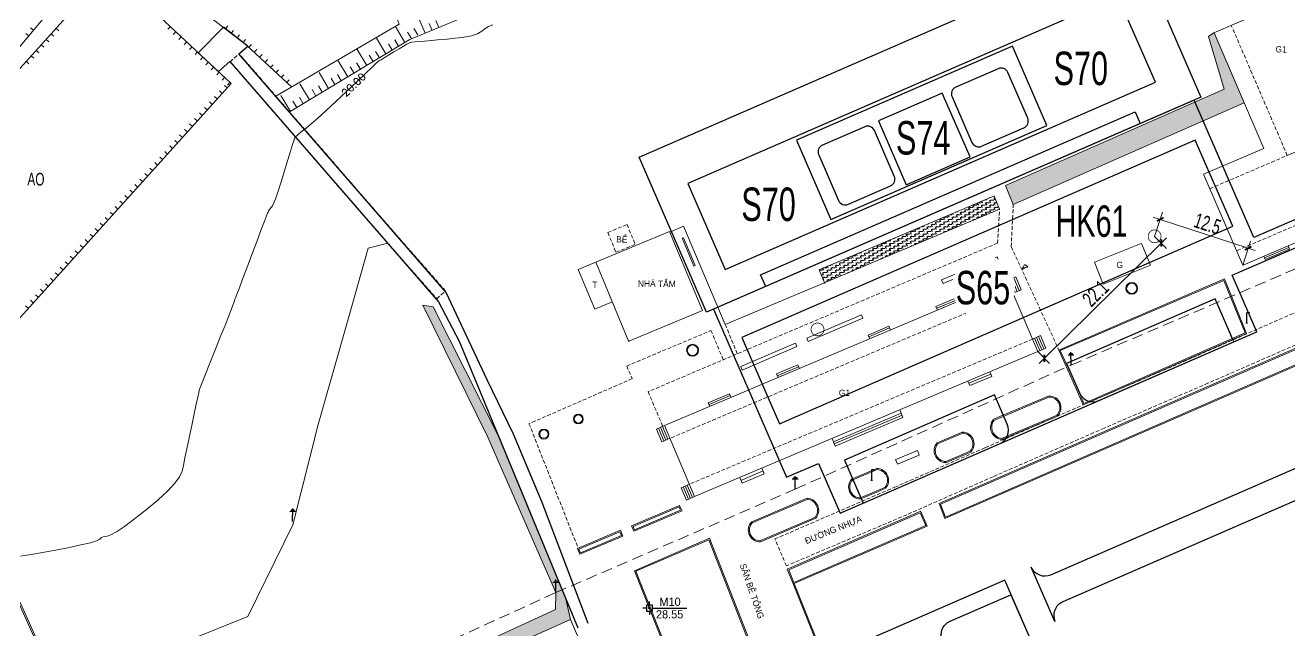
# Model space of a CAD drawing. Header units: inches. Extents: x 496359 to 501064, y 2374078 to 2377203.
# Drawn here: x 499679.6 to 499849.9, y 2376231.1 to 2376312.6 of the extents above; entities that cross this region are included whole.
import ezdxf
from ezdxf.enums import TextEntityAlignment as Align

# ---------------------------------------------------------------- set-up
doc = ezdxf.new("R2010")
doc.units = ezdxf.units.IN
doc.header["$MEASUREMENT"] = 0
doc.linetypes.add('DASHED', pattern=[0.75, 0.5, -0.25])
for name, color, linetype in [('cd', 7, 'Continuous'), ('chu', 6, 'Continuous'), ('MANH', 147, 'Continuous'), ('MOC - DC2', 1, 'Continuous'), ('NOI', 2, 'Continuous'), ('tl', 8, 'Continuous')]:
    doc.layers.add(name, color=color, linetype=linetype)
for name, color, linetype, lineweight in [('EG Text2', 7, 'Continuous', 18), ('ISO', 252, 'Continuous', 20), ('LC Dim', 8, 'Continuous', 18), ('LC Net dam 1', 30, 'Continuous', 30), ('LC Net manh', 239, 'Continuous', 5), ('manh1', 67, 'Continuous', 13)]:
    doc.layers.add(name, color=color, linetype=linetype, lineweight=lineweight)
doc.styles.add('dien giai', font='', dxfattribs={"width": 0.8})
doc.styles.add('EG Hai', font='')
doc.styles.get("Standard").update_dxf_attribs({"font": 'vnsimli.shx', "height": 2})
doc.styles.add('style1', font='')
doc.styles.get('dien giai').set_extended_font_data('.VnArial NarrowH')
doc.styles.get('EG Hai').set_extended_font_data('.VnArial NarrowH')
doc.styles.get('style1').set_extended_font_data('.VnAvantH')
doc.dimstyles.new('DIM300', dxfattribs={"dimscale": 0.5, "dimtxt": 2, "dimasz": 0.007, "dimexe": 1, "dimexo": 0, "dimgap": 0.4, "dimtad": 1, "dimtoh": 1, "dimdec": 1, "dimzin": 1, "dimdsep": 46, "dimtxsty": 'dien giai', "dimblk": 'rowdim', "dimcen": 2.5, "dimclrd": 256, "dimclre": 256, "dimclrt": 2, "dimazin": 0, "dimtfac": 1, "dimtdec": 1, "dimtix": 1, "dimtmove": 2, "dimatfit": 0, "dimldrblk": 'dot leader', "dimfxl": 2, "dimtolj": 1, "dimtzin": 0, "dimlwd": -1, "dimlwe": -1, "dimarcsym": 1})

# ---------------------------------------------------------------- blocks, each defined once
blk = doc.blocks.new('cdien')
at = {"layer": 'cd', "extrusion": (-0.000518657, 0.000768986, 1)}
for p, q in [((0, 0), (0, 3.5, 0)), ((-0.8, 2.78, 0), (0.76, 2.78, 0)), ((-0.46, 3.14, 0), (0.49, 3.14, 0))]:
    blk.add_line(p, q, dxfattribs=at)
blk = doc.blocks.new('1')
at = {"layer": 'tl', "color": 250, "lineweight": 0}
blk.add_line((0, -0.5), (0, 0), dxfattribs=at)
blk = doc.blocks.new('chieusang')
at = {"layer": 'cd', "extrusion": (-0.000518657, 0.000768986, 1)}
for p, q in [((-0.2, 0, 0), (0.2, 0, 0)), ((-0.03, 2.38, 0), (0.1, 2.57, 0)), ((-0.03, 2.38, 0), (-0.03, 0.03, 0)), ((0.1, 2.57, 0), (0.34, 2.61, 0)), ((0.34, 2.44, 0), (0.34, 2.61, 0)), ((0.34, 2.61, 0), (0.56, 2.54, 0)), ((0.54, 2.37, 0), (0.34, 2.44, 0)), ((0.58, 2.47, 0), (0.54, 2.37, 0)), ((0.56, 2.54, 0), (0.58, 2.47, 0))]:
    blk.add_line(p, q, dxfattribs=at)
blk = doc.blocks.new('t2')
at = {"layer": 'tl', "color": 250, "lineweight": 0}
for p, q in [((-2, 0), (-2, -1)), ((-1, 0), (-1, -1)), ((0, 0), (0, -2.5))]:
    blk.add_line(p, q, dxfattribs=at)
blk = doc.blocks.new('MOC')
at = {"layer": 'MOC - DC2'}
for points in [[(-0.4, 0), (-0.9, 0)], [(0, 0.4), (0, 0.9)], [(0.4, 0), (5.03, 0)], [(0, -0.4), (0, -0.9)]]:
    blk.add_lwpolyline(points, dxfattribs=at)
blk.add_lwpolyline([(-0.4, -0.4), (0.4, -0.4), (0.4, 0.4), (-0.4, 0.4)], close=True, dxfattribs=at)
blk.add_circle((0, 0), 0.0868, dxfattribs=at)
blk = doc.blocks.new('Nền HT mới')
at = {"layer": 'MANH', "lineweight": 0}
h = blk.add_hatch(dxfattribs=at)
h.set_pattern_fill('HONEY', color=8, scale=3, style=0)
h.set_pattern_definition([(0, (-66.5182, 7.7002), (0.5625, 0.3247595), [0.375, -0.75]), (120, (-66.5182, 7.7002), (-0.5625, 0.3247595), [0.375, -0.75]), (60, (-66.5182, 7.7002), (1e-09, 0.649519), [-0.75, 0.375])])
h.paths.add_polyline_path([(-35.42, 21.4), (-39.47, 30.83), (-39.48, 30.83), (-40.21, 30.31), (-38.12, 23.22), (-67.57, 10.25), (-66.52, 7.7)])
h = blk.add_hatch(dxfattribs=at)
h.set_pattern_fill('HONEY', color=8, scale=3, style=0)
h.set_pattern_definition([(0, (-91.9615, -2.8534), (0.5625, 0.3247595), [0.375, -0.75]), (120, (-91.9615, -2.8534), (-0.5625, 0.3247595), [0.375, -0.75]), (60, (-91.9615, -2.8534), (1e-09, 0.649519), [-0.75, 0.375])])
h.paths.add_polyline_path([(-68.36, 7.06), (-69.06, 8.86), (-92.68, -1.09), (-91.96, -2.85)])
h = blk.add_hatch(dxfattribs=at)
h.set_pattern_fill('HONEY', color=8, scale=3, style=0)
h.set_pattern_definition([(0, (-183.26888, -73.77103), (0.5625, 0.3247595), [0.375, -0.75]), (120, (-183.26888, -73.77103), (-0.5625, 0.3247595), [0.375, -0.75]), (60, (-183.26888, -73.77103), (1e-09, 0.649519), [-0.75, 0.375])])
h.paths.add_polyline_path([(-126.8, -45.42), (-135.98, -23.31), (-144.67, -6.08), (-146.06, -5.86), (-137.37, -23.55), (-128.17, -44.59), (-128.18, -46.84), (-183.83, -72.51), (-183.27, -73.77), (-126.16, -48.23)])
at = {"layer": 'MANH', "color": 1, "linetype": 'DASHED', "lineweight": 0, "ltscale": 3, "elevation": -28.38}
blk.add_lwpolyline([(-168.11, -62.56), (-148.04, -53.65), (-128.17, -44.59), (-95.89, -30.65), (-58.74, -13.93), (-28.82, -1.11), (3.67, 13.64), (31.2, 25.31), (62.44, 39.11), (92.05, 52.59), (119.84, 64.48)], dxfattribs=at)
at = {"layer": 'MANH', "color": 3, "linetype": 'DASHED', "lineweight": 0, "elevation": -28.38}
for points in [[(-98.64, -37.36), (-82.5, -30.38), (-70.29, -25.06), (-55.32, -18.52), (-42.35, -12.93), (-29.97, -7.48), (-13.22, -0.06), (0.5, 5.98), (14.76, 11.97), (28.36, 18.03), (42.62, 24.14), (54.68, 29.38), (67.83, 35.35), (80.85, 41.08), (92.26, 46.21), (103.91, 51.03), (116.69, 56.56), (131.71, 63.03)], [(76.66, 34.79), (69.1, 31.37), (55.58, 25.28), (44.12, 20.53), (29.36, 13.99), (16.7, 8.5), (1.53, 1.84), (-10.85, -3.49), (-28.49, -11.22), (-40.3, -16.38), (-54.27, -22.43), (-69.24, -28.97), (-80.86, -34.09), (-97.08, -40.97)], [(-172.05, 26.94), (-170.84, 28)], [(-149.58, 3.52), (-170.84, 28)], [(-172.05, 26.94), (-150.8, 2.47)], [(-143.02, -3.95), (-149.58, 3.52)], [(-150.8, 2.47), (-144.2, -4.99)], [(-144.2, -4.99), (-143.02, -3.95)], [(-97.08, -40.97), (-98.64, -37.36)]]:
    blk.add_lwpolyline(points, dxfattribs=at)
at = {"layer": 'MANH', "lineweight": 0, "elevation": -28.38}
for points in [[(-163.79, 23.54), (-169.77, 29.13), (-181.51, 38.21), (-182.51, 39.27), (-183.57, 40.37), (-184.19, 40.9), (-196.44, 54.18), (-196.91, 54.77), (-215.16, 78.83)], [(-238.07, 66.09), (-229.92, 74.66), (-222.93, 75.48), (-217.79, 76.04), (-214.56, 72.72), (-190.6, 40.71), (-202.41, 26.56), (-208, 32.4), (-235.63, 58.92), (-238.07, 66.09)], [(-207.98, 12.73), (-205.78, 20.1), (-188.32, 39.39), (-171.91, 24), (-207.74, -15.69), (-222.85, -17.45), (-230.1, -11.31), (-207.98, 12.73), (-207.98, 12.73)], [(-18.56, 39.82), (-39.48, 30.83)], [(-144.69, 38.33), (-150.49, 35.28), (-149.28, 32.01), (-165.9, 22.31)], [(-95.86, 38.08), (-105.43, 38.89), (-111.85, 38.55), (-129.94, 35.6), (-137.43, 34.26), (-147.93, 29.86), (-163.93, 20.24)], [(-39.48, 30.83), (-40.21, 30.31), (-38.12, 23.22)], [(-32.78, 15.26), (-39.47, 30.83)], [(-29.6, 14.3), (-21.5, 17.77)], [(-40.87, 11.79), (-32.78, 15.26)], [(-35.55, -0.48), (-1.88, 13.97)], [(-67.57, 10.25), (-66.52, 7.7)], [(-35.61, -0.48), (-40.87, 11.79)], [(-92.68, -1.09), (-69.06, 8.86)], [(-68.36, 7.06), (-69.11, 8.84)], [(-125.13, -1.07), (-112.83, 4.04)], [(-108.41, -6.6), (-112.83, 4.04)], [(-197.17, -52.96), (-177.7, -51.02), (-169.66, -47.79), (-163.6, -35.45), (-160.17, -21.96), (-156.12, -7.73), (-153.46, 1.8), (-150.8, 2.47)], [(-111.15, 3.15), (-110.96, 3.23)], [(-111.15, 3.15), (-109.57, -0.62)], [(-110.96, 3.23), (-109.38, -0.54)], [(-55.59, -0.07), (-49.27, 2.44)], [(-49.22, 2.46), (-48.05, -0.49)], [(-32.66, 0.5), (-29.37, 1.91)], [(-29.28, 1.69), (-29.47, 2.13)], [(-76.17, -2.47), (-68.7, 0.67)], [(-75.98, -2.93), (-68.5, 0.21)], [(-68.5, 0.21), (-68.7, 0.67)], [(-32.57, 0.28), (-32.76, 0.72)], [(-32.57, 0.28), (-29.28, 1.69)], [(-122.92, -6.39), (-125.13, -1.07)], [(-118.32, -10.78), (-122.77, -0.09)], [(-109.57, -0.62), (-109.38, -0.54)], [(-92.68, -1.09), (-91.92, -2.96)], [(-55.59, -0.07), (-54.42, -3.02)], [(-54.42, -3.02), (-48.1, -0.51)], [(-67.28, -2.53), (-113.5, -22.08)], [(-75.98, -2.93), (-76.17, -2.47)], [(-67.28, -2.53), (-66.17, -2.06)], [(-67.28, -2.53), (-63.22, -12.11)], [(-66.27, -4.14), (-67, -2.41)], [(-65.99, -4.02), (-66.72, -2.3)], [(-65.72, -3.9), (-66.45, -2.18)], [(-65.44, -3.79), (-66.17, -2.06)], [(-60.37, -11.91), (-38.07, -2.32), (-35.09, -9.67)], [(-60.18, -11.99), (-38.15, -2.52), (-35.28, -9.59)], [(-74.09, -4.83), (-76.94, -6.03)], [(-76.83, -6.28), (-73.99, -5.08)], [(-74.09, -4.83), (-73.89, -5.32)], [(-66.55, -4.25), (-65.44, -3.79)], [(-144.67, -6.08), (-135.98, -23.31), (-126.8, -45.42), (-126.16, -48.23), (-185.5, -74.77)], [(-183.83, -72.51), (-128.18, -46.84), (-128.17, -44.59), (-137.37, -23.55), (-146.06, -5.86)], [(-146.06, -5.86), (-144.67, -6.08)], [(-122.92, -6.39), (-120.56, -5.41)], [(-118.34, -10.73), (-108.41, -6.6)], [(-76.94, -6.03), (-76.73, -6.53)], [(-94.34, -10.29), (-86.96, -7.17)], [(-94.14, -10.75), (-86.77, -7.63)], [(-86.77, -7.63), (-86.96, -7.17)], [(-83.27, -8.71), (-86.06, -9.89)], [(-86.06, -9.89), (-85.86, -10.39)], [(-85.96, -10.14), (-83.18, -8.93)], [(-83.27, -8.71), (-83.06, -9.2)], [(-22.08, -8.88), (-76.52, -32.6), (-75.72, -34.6), (-21.21, -10.89), (-22.07, -8.89)], [(-63.94, -10.43), (-62.83, -9.96)], [(-62.67, -11.88), (-63.38, -10.2)], [(-62.4, -11.76), (-63.11, -10.08)], [(-62.12, -11.64), (-62.83, -9.96)], [(-60.38, -11.91), (-58.34, -16.4), (-57.08, -19.29), (-35.09, -9.67)], [(-60.18, -11.99), (-58.2, -16.34), (-57, -19.09), (-35.28, -9.59)], [(-95.88, -10.97), (-103.24, -14.14)], [(-95.68, -11.43), (-103.04, -14.6)], [(-95.68, -11.43), (-95.88, -10.97)], [(-94.14, -10.75), (-94.34, -10.29)], [(-62.95, -11.99), (-63.66, -10.31)], [(-63.22, -12.11), (-62.12, -11.64)], [(-63.22, -12.11), (-109.45, -31.66)], [(-103.04, -14.6), (-103.24, -14.14)], [(-95.55, -13.9), (-98.42, -15.12)], [(-98.42, -15.12), (-98.21, -15.61)], [(-98.31, -15.36), (-95.44, -14.15)], [(-95.55, -13.9), (-95.34, -14.4)], [(-72.49, -16.39), (-69.55, -15.15)], [(-69.42, -15.46), (-69.68, -14.84)], [(-72.36, -16.7), (-72.62, -16.09)], [(-69.42, -15.46), (-72.36, -16.7)], [(-104.75, -17.8), (-107.62, -19.01)], [(-107.51, -19.25), (-104.65, -18.04)], [(-104.75, -17.8), (-104.54, -18.29)], [(-61.7, -18.09), (-69.2, -21.24)], [(-61.64, -18.23), (-69.14, -21.38)], [(-107.62, -19.01), (-107.41, -19.5)], [(-81.63, -20.43), (-90.75, -24.28)], [(-81.39, -20.98), (-81.82, -19.97)], [(-113.5, -22.08), (-114.61, -22.55)], [(-109.45, -31.66), (-113.5, -22.08)], [(-81.51, -20.7), (-90.63, -24.56)], [(-81.39, -20.98), (-90.51, -24.84)], [(-60.62, -20.66), (-68.12, -23.81)], [(-60.56, -20.8), (-68.06, -23.95)], [(-113.88, -24.27), (-114.61, -22.55)], [(-113.6, -24.15), (-114.33, -22.43)], [(-113.33, -24.04), (-114.06, -22.31)], [(-112.77, -23.8), (-113.88, -24.27)], [(-113.05, -23.92), (-113.78, -22.2)], [(-90.51, -24.84), (-90.94, -23.83)], [(-76.78, -24.4), (-73.39, -22.96)], [(-76.72, -24.54), (-73.33, -23.1)], [(-82.35, -26.65), (-79.44, -25.44)], [(-79.19, -26.05), (-79.44, -25.44)], [(-75.7, -26.95), (-72.31, -25.51)], [(-82.1, -27.26), (-82.38, -26.66)], [(-82.1, -27.26), (-79.19, -26.05)], [(-75.64, -27.09), (-72.25, -25.65)], [(-103.21, -29.46), (-100.22, -28.2)], [(-100.07, -28.57), (-103.05, -29.84)], [(-100.07, -28.57), (-100.38, -27.83)], [(-88.3, -29.3), (-84.91, -27.86)], [(-88.24, -29.44), (-84.85, -28)], [(-110.16, -29.98), (-111.27, -30.45)], [(-110.56, -32.13), (-111.27, -30.45)], [(-110.28, -32.01), (-110.99, -30.33)], [(-110, -31.89), (-110.71, -30.21)], [(-109.73, -31.78), (-110.44, -30.1)], [(-103.05, -29.84), (-103.37, -29.09)], [(-87.22, -31.85), (-83.83, -30.41)], [(-87.16, -31.99), (-83.77, -30.55)], [(-109.45, -31.66), (-110.56, -32.13)], [(-101.76, -35.05), (-94.27, -31.85)], [(-101.7, -35.18), (-94.21, -31.99)], [(-111.47, -32.83), (-117.95, -35.58), (-117.63, -36.33), (-111.15, -33.58), (-111.47, -32.83)], [(-78.99, -33.62), (-96.97, -41.43), (-96.17, -43.42), (-78.12, -35.63), (-78.98, -33.64)], [(-100.66, -37.61), (-93.18, -34.42)], [(-100.6, -37.75), (-93.12, -34.56)], [(-124.92, -39.42), (-119.12, -36.97), (-119.46, -36.19), (-125.25, -38.65), (-124.92, -39.42)], [(-75.8, -94.37), (-96.17, -43.42)], [(-75.66, -94.32), (-96.03, -43.37)], [(-124.83, -51.36), (-126.16, -48.23)]]:
    blk.add_lwpolyline(points, dxfattribs=at)
at = {"layer": 'MANH', "linetype": 'DASHED', "lineweight": 0, "elevation": -28.38}
for points in [[(-29.6, 14.3), (-37.14, 31.83)], [(-36.37, 1.5), (-2.72, 15.93)], [(-40.03, 9.83), (-29.6, 14.3)], [(-68.64, 2.49), (-68.36, 7.06)], [(-66.8, 2.02), (-66.52, 7.7)], [(-121.15, 3.92), (-118.56, 5)], [(-121.15, 3.92), (-120.05, 1.26)], [(-118.56, 5), (-117.45, 2.34)], [(-120.05, 1.26), (-117.45, 2.34)], [(-68.64, 2.49), (-115.72, -17.52)], [(-66.8, 2.02), (-60.38, -11.91)], [(-66.55, -4.25), (-112.77, -23.8)], [(-105.32, -8.46), (-103.7, -12.41)], [(-118.61, -14.07), (-107.26, -9.28), (-105.59, -13.21)], [(-63.93, -10.43), (-110.16, -29.98)], [(-118.61, -14.07), (-117.85, -15.76), (-131.77, -21.83), (-125.15, -38.59)], [(-115.72, -17.52), (-113.75, -22.18)]]:
    blk.add_lwpolyline(points, dxfattribs=at)
at = {"layer": 'MANH', "linetype": 'ByBlock', "lineweight": 0, "elevation": -28.38}
for points in [[(-67.57, 10.25), (-38.12, 23.22)], [(-66.52, 7.7), (-35.42, 21.4)], [(-68.36, 7.06), (-105.32, -8.46), (-110.95, 4.76), (-112.81, 3.99)]]:
    blk.add_lwpolyline(points, dxfattribs=at)
at = {"layer": 'MANH', "lineweight": 0, "elevation": -28.38}
for points in [[(-22.15, -9.08), (-76.33, -32.68), (-75.64, -34.4), (-21.41, -10.81)], [(-111.55, -33.02), (-117.75, -35.66), (-117.55, -36.14), (-111.34, -33.5)], [(-79.06, -33.82), (-96.78, -41.51), (-96.09, -43.23), (-78.32, -35.56)], [(-124.84, -39.23), (-119.31, -36.89), (-119.53, -36.39), (-125.05, -38.72)], [(-109.03, -63.16), (-98.89, -59.15), (-107.46, -37.27), (-117.56, -41.63)], [(-108.95, -62.97), (-99.08, -59.07), (-107.54, -37.47), (-117.37, -41.71)]]:
    blk.add_lwpolyline(points, close=True, dxfattribs=at)
at = {"layer": 'MANH', "color": 4, "lineweight": 0, "elevation": -28.38}
for points in [[(-203.06, -40.49), (-201.15, -44.74), (-200.28, -46.5), (-187.28, -75.47)], [(-202.88, -40.41), (-200.97, -44.65), (-200.09, -46.42), (-187.11, -75.38)]]:
    blk.add_lwpolyline(points, dxfattribs=at)
at = {"layer": 'MANH', "lineweight": 0}
for centre, radius in [((-50.56, -3.6, -0.15), 0.79), ((-50.56, -3.6, -0.15), 0.69), ((-109.73, -11.94, -0.21), 0.812), ((-109.73, -11.94, -0.21), 0.712), ((-125.13, -21.2, -0.07), 0.654), ((-125.13, -21.2, -0.07), 0.554), ((-129.76, -23.23, -0.11), 0.671), ((-129.76, -23.23, -0.11), 0.571)]:
    blk.add_circle(centre, radius, dxfattribs=at)
for centre, radius, start, end in [((-61.68, -19.68, -0.09), 1.59, 315.0356, 90.5457), ((-61.68, -19.68, -0.09), 1.44, 315.0356, 90.5457), ((-67.92, -22.3, -0.09), 1.66, 140.4524, 265.129), ((-67.92, -22.3, -0.09), 1.51, 140.4524, 265.129), ((-73.41, -24.56, -0.19), 1.6, 318.0838, 89.4382), ((-73.41, -24.56, -0.19), 1.45, 318.0838, 89.4382), ((-75.56, -25.46, -0.04), 1.62, 139.0244, 267.7441), ((-75.56, -25.46, -0.04), 1.47, 139.0244, 267.7441), ((-84.92, -29.46, -0.11), 1.6, 318.0838, 89.4382), ((-84.92, -29.46, -0.11), 1.45, 318.0838, 89.4382), ((-87.08, -30.36, 0.04), 1.62, 139.0244, 267.7441), ((-87.08, -30.36, 0.04), 1.47, 139.0244, 267.7441), ((-94.4, -33.51, -0.09), 1.51, 320.7521, 85.4287), ((-94.4, -33.51, -0.09), 1.66, 320.7521, 85.4287), ((-100.63, -36.16, -0.09), 1.59, 135.3354, 270.8455), ((-100.63, -36.16, -0.09), 1.44, 135.3354, 270.8455)]:
    blk.add_arc(centre, radius, start, end, dxfattribs=at)
at = {"layer": 'manh1', "color": 1, "lineweight": 0, "elevation": -28.38}
blk.add_lwpolyline([(-200.29, -39.68), (-198.32, -39.35), (-196.07, -38.95), (-193.9, -38.54), (-192.15, -38.17), (-190.86, -37.86), (-190.04, -37.61), (-189.67, -37.42), (-189.51, -37.28), (-189.35, -37.17), (-189.15, -37.09), (-188.91, -37.04), (-188.59, -36.99), (-188.11, -36.82), (-187.34, -36.38), (-186.27, -35.66), (-184.92, -34.65), (-183.31, -33.39), (-181.73, -32.07), (-180.43, -30.88), (-179.47, -29.84), (-178.84, -28.97), (-178.52, -28.22), (-178.34, -27.44), (-178.13, -26.44), (-177.88, -25.21), (-177.57, -23.75), (-177.22, -22.09), (-176.88, -20.49), (-176.6, -19.19), (-176.4, -18.24), (-176.27, -17.63), (-176.19, -17.31), (-176.07, -16.95), (-175.8, -16.26), (-175.36, -15.16), (-174.76, -13.66), (-174.02, -11.81), (-173.27, -9.95), (-172.64, -8.38), (-172.17, -7.18), (-171.84, -6.34), (-171.66, -5.84), (-171.55, -5.54), (-171.47, -5.29), (-171.39, -5.07), (-171.31, -4.87), (-171.23, -4.66), (-171.07, -4.27), (-170.79, -3.52), (-170.36, -2.38), (-169.79, -0.87), (-169.1, 0.98), (-168.41, 2.82), (-167.84, 4.32), (-167.42, 5.44), (-167.14, 6.17), (-166.99, 6.53), (-166.92, 6.68), (-166.87, 6.78), (-166.83, 6.85), (-166.8, 6.91), (-166.78, 6.96), (-166.74, 7.01), (-166.68, 7.09), (-166.6, 7.2), (-166.48, 7.34), (-166.34, 7.54), (-166.15, 7.91), (-165.88, 8.56), (-165.55, 9.51), (-165.15, 10.75), (-164.7, 12.24), (-164.25, 13.71), (-163.89, 14.9), (-163.63, 15.76), (-163.47, 16.28), (-163.4, 16.5), (-163.38, 16.54), (-163.36, 16.57), (-163.34, 16.61), (-163.32, 16.66), (-163.29, 16.73), (-163.21, 16.83), (-163.02, 17.01), (-162.73, 17.26), (-162.32, 17.58), (-161.8, 17.99), (-161.12, 18.55), (-160.23, 19.32), (-159.13, 20.32), (-157.82, 21.54), (-156.34, 22.94), (-154.91, 24.29), (-153.76, 25.39), (-152.92, 26.19), (-152.4, 26.69), (-152.15, 26.92), (-151.99, 27.04), (-151.71, 27.21), (-151.28, 27.48), (-150.69, 27.83), (-149.98, 28.26), (-149.26, 28.69), (-148.67, 29.04), (-148.24, 29.29), (-147.95, 29.45), (-147.79, 29.52), (-147.56, 29.56), (-147.09, 29.6), (-146.35, 29.67), (-145.34, 29.76), (-144.09, 29.87), (-142.8, 29.99), (-141.68, 30.1), (-140.76, 30.21), (-140.04, 30.32), (-139.52, 30.43), (-139.1, 30.55), (-138.72, 30.7), (-138.36, 30.9), (-138.01, 31.13), (-137.66, 31.39), (-137.23, 31.66), (-136.66, 31.89)], dxfattribs=at)
at = {"layer": 'manh1', "lineweight": 0, "elevation": -28.38}
blk.add_lwpolyline([(-65.34, -0.97), (-65.36, -1.03), (-65.33, -1.04), (-65.27, -1.01), (-65.16, -0.95), (-65.05, -0.87), (-64.93, -0.81), (-64.83, -0.77), (-64.73, -0.74), (-64.65, -0.73), (-64.59, -0.73), (-64.57, -0.7), (-64.59, -0.67), (-64.65, -0.62), (-64.74, -0.55), (-64.84, -0.49), (-64.93, -0.45), (-64.99, -0.44), (-65.03, -0.45), (-65.05, -0.48), (-65.07, -0.54), (-65.1, -0.61), (-65.15, -0.69), (-65.21, -0.78), (-65.28, -0.89)], close=True, dxfattribs=at)
at = {"layer": 'MOC - DC2', "lineweight": 0}
blk.add_point((-115.54, -46.67, 0.17), dxfattribs=at)
at = {"layer": 'cd', "lineweight": 0}
for name, p, xscale, yscale, zscale, rotation in [('chieusang', (-35.07, -8.26, 0.03), 0.5499999999883585, 0.5499999999883585, 0.5499999999883585, 359.8380142929382), ('cdien', (-58.74, -13.93, -0.1), 0.5, 0.5, 0.5, 0.152441407077486), ('cdien', (-95.89, -30.65, -0.04), 0.5, 0.5, 0.5, 0.152441407077486), ('chieusang', (-85.59, -29.43, 0.14), 0.5499999999883585, 0.5499999999883585, 0.5499999999883585, 359.8380142929382), ('cdien', (-163.62, -35.02, -2.94), 0.5, 0.5, 0.5, 359.2672157837458), ('cdien', (-128.17, -44.59, 0.69), 0.5, 0.5, 0.5, 359.2672157837458)]:
    blk.add_blockref(name, p, dxfattribs=dict(at, xscale=xscale, yscale=yscale, zscale=zscale, rotation=rotation))
at = {"layer": 'MOC - DC2', "lineweight": 0}
blk.add_blockref('MOC', (-115.54, -46.67, 0.17), dxfattribs=at)
at = {"layer": 'NOI', "lineweight": 0}
for name, p, rotation in [('t2', (-148.48, 29.53, -28.38), 211.0206006969573), ('t2', (-145.76, 30.77, -28.38), 202.7410908403033), ('1', (-199.18, 30.43, -28.38), 230.1542347546903), ('1', (-198.54, 31.2, -28.38), 230.1542347546903), ('1', (-196.18, 30.7, -28.38), 47.84156429042238), ('1', (-195.51, 31.45, -28.38), 47.84156429042238), ('1', (-180.08, 31.67, -28.38), 316.8556246199593), ('1', (-179.35, 30.98, -28.38), 316.8556246199593), ('1', (-172.67, 31.37, -28.38), 142.2624485061515), ('1', (-171.88, 30.76, -28.38), 142.2624485061515), ('t2', (-151.05, 27.98, -28.38), 211.0206006969573), ('1', (-197.52, 29.22, -28.38), 47.84156429042238), ('1', (-196.85, 29.96, -28.38), 47.84156429042238), ('1', (-178.62, 30.3, -28.38), 316.8556246199593), ('1', (-177.89, 29.61, -28.38), 316.8556246199593), ('1', (-171.08, 30.15, -28.38), 142.2624485061515), ('1', (-170.29, 29.53, -28.38), 142.2624485061515), ('1', (-169.52, 28.9, -28.38), 136.9645621541852), ('t2', (-153.63, 26.43, -28.38), 211.0206006969573), ('1', (-198.86, 27.74, -28.38), 47.84156429042238), ('1', (-198.19, 28.48, -28.38), 47.84156429042238), ('1', (-177.16, 28.93, -28.38), 316.8556246199593), ('1', (-176.43, 28.25, -28.38), 316.8556246199593), ('1', (-175.7, 27.56, -28.38), 316.8556246199593), ('1', (-168.79, 28.22, -28.38), 136.9645621541852), ('1', (-168.06, 27.53, -28.38), 136.9645621541852), ('t2', (-156.2, 24.89, -28.38), 211.0206006969573), ('1', (-199.53, 27, -28.38), 47.84156429042238), ('1', (-174.97, 26.88, -28.38), 316.8556246199593), ('1', (-174.24, 26.19, -28.38), 316.8556246199593), ('1', (-167.33, 26.85, -28.38), 136.9645621541852), ('1', (-166.6, 26.17, -28.38), 136.9645621541852), ('1', (-165.87, 25.49, -28.38), 136.9645621541852), ('t2', (-158.77, 23.34, -28.38), 211.0206006969573), ('1', (-173.51, 25.51, -28.38), 316.8556246199593), ('1', (-172.78, 24.83, -28.38), 316.8556246199593), ('1', (-172.06, 24.14, -28.38), 316.8556246199593), ('1', (-165.14, 24.8, -28.38), 136.9645621541852), ('1', (-164.41, 24.12, -28.38), 136.9645621541852), ('t2', (-161.34, 21.8, -28.38), 211.0206006969573), ('1', (-173.78, 21.93, -28.38), 227.9272534112485), ('1', (-173.11, 22.67, -28.38), 227.9272534112485), ('1', (-172.44, 23.41, -28.38), 227.9272534112485), ('t2', (-163.91, 20.25, -28.38), 211.0206006969573), ('1', (-175.12, 20.44, -28.38), 227.9272534112485), ('1', (-174.45, 21.19, -28.38), 227.9272534112485), ('1', (-176.46, 18.96, -28.38), 227.9272534112485), ('1', (-175.79, 19.7, -28.38), 227.9272534112485), ('1', (-178.47, 16.73, -28.38), 227.9272534112485), ('1', (-177.8, 17.47, -28.38), 227.9272534112485), ('1', (-177.13, 18.22, -28.38), 227.9272534112485), ('1', (-179.81, 15.25, -28.38), 227.9272534112485), ('1', (-179.14, 15.99, -28.38), 227.9272534112485), ('1', (-181.15, 13.76, -28.38), 227.9272534112485), ('1', (-180.48, 14.5, -28.38), 227.9272534112485), ('1', (-182.49, 12.28, -28.38), 227.9272534112485), ('1', (-181.82, 13.02, -28.38), 227.9272534112485), ('1', (-184.5, 10.05, -28.38), 227.9272534112485), ('1', (-183.83, 10.79, -28.38), 227.9272534112485), ('1', (-183.16, 11.54, -28.38), 227.9272534112485), ('1', (-185.84, 8.57, -28.38), 227.9272534112485), ('1', (-185.17, 9.31, -28.38), 227.9272534112485), ('1', (-187.18, 7.08, -28.38), 227.9272534112485), ('1', (-186.51, 7.82, -28.38), 227.9272534112485), ('1', (-189.19, 4.86, -28.38), 227.9272534112485), ('1', (-188.52, 5.6, -28.38), 227.9272534112485), ('1', (-187.85, 6.34, -28.38), 227.9272534112485), ('1', (-190.53, 3.37, -28.38), 227.9272534112485), ('1', (-189.86, 4.11, -28.38), 227.9272534112485), ('1', (-191.87, 1.89, -28.38), 227.9272534112485), ('1', (-191.2, 2.63, -28.38), 227.9272534112485), ('1', (-193.21, 0.4, -28.38), 227.9272534112485), ('1', (-192.54, 1.14, -28.38), 227.9272534112485), ('1', (-195.22, -1.83, -28.38), 227.9272534112485), ('1', (-194.55, -1.08, -28.38), 227.9272534112485), ('1', (-193.88, -0.34, -28.38), 227.9272534112485), ('1', (-196.56, -3.31, -28.38), 227.9272534112485), ('1', (-195.89, -2.57, -28.38), 227.9272534112485), ('1', (-197.9, -4.79, -28.38), 227.9272534112485), ('1', (-197.23, -4.05, -28.38), 227.9272534112485), ('1', (-199.24, -6.28, -28.38), 227.9272534112485), ('1', (-198.57, -5.54, -28.38), 227.9272534112485)]:
    blk.add_blockref(name, p, dxfattribs=dict(at, rotation=rotation))
at = {"layer": 'chu', "color": 6, "lineweight": 0, "style": 'style1'}
for s, rotation, p in [('G1', 359.2672, (-31.19, 28.19, -28.38)), ('BÓ', 359.2672, (-120.03, 2.59, -28.38)), ('G', 359.2672, (-52.62, -0.85, -28.38)), ('T', 359.2672, (-123.24, -3.52, -28.38)), ('nhµ t¾m', 359.2672, (-117.11, -3.37, -28.38)), ('G1', 359.2672, (-90.03, -18.09, -28.38)), ('§¦êNG NHùA ', 22.1612, (-94.38, -38.06, -28.38)), ('S¢N B£ T¤NG', 288.9449, (-103.39, -40.85, -28.38))]:
    blk.add_text(s, height=0.85, rotation=rotation, dxfattribs=at).set_placement(p)
at = {"layer": 'chu', "color": 6, "lineweight": 0, "style": 'style1', "width": 0.7}
blk.add_text('AO', height=1.7, rotation=359.2672, dxfattribs=at).set_placement((-199.36, 10.28, -28.38))
at = {"layer": 'manh1', "lineweight": 0}
blk.add_text('20.00', height=1, rotation=43.5721, dxfattribs=at).set_placement((-155.39, 23.84, -28.38), align=Align.MIDDLE)
at = {"layer": 'MOC - DC2', "lineweight": 0, "style": 'style1'}
for s, p in [('M10', (-114.2, -46.37, 0.17)), ('28.55', (-114.66, -48.06, 0.17))]:
    blk.add_text(s, height=1.1, dxfattribs=at).set_placement(p)
blk = doc.blocks.new('rowdim')
blk.add_line((-200, 0), (200, 0))
at = {"const_width": 50}
blk.add_lwpolyline([(-71, -71), (71, 71)], dxfattribs=at)
blk = doc.blocks.new('*D469')
at = {"layer": 'Defpoints', "color": 0, "transparency": 16777216}
for p in [(499832.48, 2376286.46), (499831.73, 2376284.18), (499843.59, 2376280.29)]:
    blk.add_point(p, dxfattribs=at)
at = {"layer": 'LC Dim', "transparency": 16777216}
for p, q in [((499831.73, 2376284.18), (499832.79, 2376287.42)), ((499844.33, 2376282.58), (499832.48, 2376286.46)), ((499843.59, 2376280.29), (499844.65, 2376283.53))]:
    blk.add_line(p, q, dxfattribs=at)
at = {"layer": 'LC Dim', "transparency": 16777216, "xscale": 0.005, "yscale": 0.005, "zscale": 0.005}
for p, rotation in [((499832.48, 2376286.46), 161.8556527441152), ((499844.33, 2376282.58), 341.8556527441152)]:
    blk.add_blockref('rowdim', p, dxfattribs=dict(at, rotation=rotation))
at = {"layer": 'LC Dim', "color": 2, "transparency": 16777216, "insert": (499838.85, 2376285.87), "char_height": 2, "attachment_point": 5, "rotation": 341.8557, "style": 'dien giai'}
blk.add_mtext('\\A1;12.5', dxfattribs=at)
blk = doc.blocks.new('dot leader')
at = {"const_width": 50}
blk.add_lwpolyline([(-25, 0, 1), (25, 0, 1)], format="xyb", close=True, dxfattribs=at)
blk = doc.blocks.new('*D470')
at = {"layer": 'Defpoints', "color": 0, "transparency": 16777216}
for p in [(499831.73, 2376284.18), (499815.97, 2376268.66), (499816.87, 2376267.75)]:
    blk.add_point(p, dxfattribs=at)
at = {"layer": 'LC Dim', "transparency": 16777216}
for p, q in [((499832.62, 2376283.26), (499816.88, 2376267.75)), ((499831.73, 2376284.18), (499833.33, 2376282.55)), ((499815.97, 2376268.66), (499817.57, 2376267.03))]:
    blk.add_line(p, q, dxfattribs=at)
at = {"layer": 'LC Dim', "transparency": 16777216, "xscale": 0.005, "yscale": 0.005, "zscale": 0.005}
for p, rotation in [((499832.63, 2376283.27), 44.5713410234509), ((499816.87, 2376267.75), 224.5713410234509)]:
    blk.add_blockref('rowdim', p, dxfattribs=dict(at, rotation=rotation))
at = {"layer": 'LC Dim', "color": 2, "transparency": 16777216, "insert": (499823.76, 2376276.51), "char_height": 2, "attachment_point": 5, "rotation": 44.5713, "style": 'dien giai'}
blk.add_mtext('\\A1;22.1', dxfattribs=at)

msp = doc.modelspace()

# ---------------------------------------------------------------- linework, layer by layer
at = {"layer": 'LC Net dam 1'}
msp.add_lwpolyline([(499755.42, 2376232.02), (499749.2, 2376248.34), (499745.34, 2376257.51), (499741.81, 2376264.84), (499736.29, 2376276.62), (499708.35, 2376308.77), (499709.54, 2376309.8), (499709.43, 2376309.9), (499706.26, 2376312.35), (499702.87, 2376308.92), (499705.59, 2376306.37), (499707.14, 2376307.72), (499735.23, 2376275.37), (499738, 2376270.04), (499754.03, 2376231.42)], dxfattribs=at)
at = {"layer": 'LC Net dam 1', "const_width": 0.1}
for points in [[(499830.86, 2376284.18, 1), (499832.59, 2376284.18, 1)], [(499785.44, 2376271.64, 1), (499787.17, 2376271.64, 1)]]:
    msp.add_lwpolyline(points, format="xyb", close=True, dxfattribs=at)
at = {"layer": 'LC Net dam 1'}
for points in [[(499818.3, 2376232.3), (499815.11, 2376239.63, 0.414214), (499817.74, 2376238.6), (499887.43, 2376268.92, 0.414214), (499888.47, 2376271.55), (499887.3, 2376274.23, 0.414214), (499883.35, 2376275.78), (499892.52, 2376279.77, 0.414214), (499890.97, 2376275.83), (499917.67, 2376214.47, 0.414214), (499920.3, 2376213.43), (499912.97, 2376210.24, 0.414214), (499914, 2376212.87), (499891.66, 2376264.22, 0.414214), (499889.03, 2376265.25), (499819.34, 2376234.93, 0.414214)], [(499839.88, 2376275.76), (499819.87, 2376267.06), (499821.6, 2376263.09, 0.414214), (499824.23, 2376262.05), (499842.41, 2376269.96)], [(499792.46, 2376248.23), (499810.84, 2376256.22, 0.414214), (499811.87, 2376258.86), (499810.14, 2376262.82), (499789.94, 2376254.03)], [(499811.53, 2376237.84), (499777.94, 2376223.22), (499805.27, 2376160.43), (499812.22, 2376159.53), (499812.22, 2376159.53), (499830.27, 2376167.38), (499826.45, 2376176.16, -0.414214), (499826.97, 2376177.47), (499836.07, 2376181.44)], [(499817.23, 2376224.74), (499809.04, 2376221.18, -0.414214), (499806.41, 2376222.22), (499803.15, 2376229.71, -0.414214), (499804.18, 2376232.34), (499812.37, 2376235.9)]]:
    msp.add_lwpolyline(points, format="xyb", close=True, dxfattribs=at)

# ---------------------------------------------------------------- block references
at = {"layer": 'LC Net manh'}
msp.add_blockref('Nền HT mới', (499879.2, 2376280.77, 2.92), dxfattribs=at)

# ---------------------------------------------------------------- texts
at = {"layer": 'EG Text2', "style": 'EG Hai', "width": 0.8}
msp.add_text('hk61', height=4.224, rotation=0, dxfattribs=at).set_placement((499823.24, 2376286.23, -25.45), align=Align.MIDDLE_CENTER)

# ---------------------------------------------------------------- dimensions: what is measured, and where the dimension line sits
at = {"layer": 'LC Dim'}
for p1, p2, distance, picture, middle in [((499843.59, 2376280.29, -25.45), (499831.73, 2376284.18, -25.45), -2.4, '*D469', (499838.85, 2376285.87, -25.45)), ((499831.73, 2376284.18, -25.45), (499815.97, 2376268.66, -25.45), 1.28, '*D470', (499823.76, 2376276.51, -25.45))]:
    dim = msp.add_aligned_dim(p1=p1, p2=p2, distance=distance, dimstyle='DIM300', override={"dimscale": 1, "dimasz": 0.005, "dimpost": ''}, dxfattribs=at)
    dim.commit()
    dim.dimension.update_dxf_attribs({"geometry": picture, "text_midpoint": middle})

# ---------------------------------------------------------------- next in the draw order: wipeouts: each hides what was drawn before it
at = {"ltscale": 500}
for points in [[(499818.87, 2376303.87), (499818.4, 2376304.42), (499818.15, 2376304.82), (499817.91, 2376305.31), (499817.74, 2376305.84), (499817.65, 2376306.34), (499817.62, 2376306.78), (499817.64, 2376307.3), (499817.7, 2376307.71), (499817.86, 2376308.28), (499817.98, 2376308.6), (499818.21, 2376309.03), (499818.47, 2376309.43), (499818.85, 2376309.86), (499819.26, 2376310.22), (499819.73, 2376310.54), (499820.18, 2376310.77), (499820.62, 2376310.93), (499821.01, 2376311.03), (499821.52, 2376311.1), (499821.95, 2376311.11), (499822.37, 2376311.08), (499822.9, 2376310.98), (499823.32, 2376310.85), (499823.7, 2376310.69), (499824.29, 2376310.34), (499824.55, 2376310.15), (499824.85, 2376309.88), (499825.1, 2376309.6), (499825.36, 2376309.25), (499825.61, 2376308.84), (499825.77, 2376308.5), (499825.9, 2376308.15), (499826.01, 2376307.7), (499826.07, 2376307.29), (499826.09, 2376306.71), (499826.03, 2376306.16), (499825.94, 2376305.73), (499825.82, 2376305.38), (499825.62, 2376304.93), (499825.4, 2376304.55), (499825.2, 2376304.27), (499824.86, 2376303.88), (499824.6, 2376303.64), (499824.19, 2376303.33), (499823.91, 2376303.17), (499823.66, 2376303.04), (499823.35, 2376302.91), (499823.01, 2376302.79), (499822.67, 2376302.71), (499822.33, 2376302.66), (499821.97, 2376302.64), (499821.69, 2376302.64), (499821.25, 2376302.68), (499820.89, 2376302.75), (499820.48, 2376302.86), (499820.09, 2376303.02), (499819.61, 2376303.28), (499819.39, 2376303.42), (499819.09, 2376303.66)], [(499797.63, 2376294.52), (499797.16, 2376295.07), (499796.91, 2376295.47), (499796.68, 2376295.96), (499796.51, 2376296.49), (499796.41, 2376296.98), (499796.38, 2376297.42), (499796.4, 2376297.95), (499796.46, 2376298.35), (499796.62, 2376298.93), (499796.74, 2376299.24), (499796.97, 2376299.68), (499797.23, 2376300.07), (499797.61, 2376300.51), (499798.02, 2376300.87), (499798.49, 2376301.19), (499798.95, 2376301.41), (499799.38, 2376301.57), (499799.77, 2376301.67), (499800.28, 2376301.74), (499800.71, 2376301.76), (499801.13, 2376301.73), (499801.67, 2376301.63), (499802.08, 2376301.5), (499802.46, 2376301.34), (499803.05, 2376300.99), (499803.31, 2376300.79), (499803.61, 2376300.52), (499803.86, 2376300.25), (499804.13, 2376299.9), (499804.37, 2376299.49), (499804.53, 2376299.15), (499804.66, 2376298.79), (499804.77, 2376298.34), (499804.83, 2376297.94), (499804.85, 2376297.36), (499804.79, 2376296.81), (499804.7, 2376296.37), (499804.58, 2376296.02), (499804.38, 2376295.58), (499804.16, 2376295.2), (499803.96, 2376294.91), (499803.62, 2376294.53), (499803.36, 2376294.29), (499802.95, 2376293.98), (499802.67, 2376293.81), (499802.42, 2376293.68), (499802.12, 2376293.56), (499801.77, 2376293.44), (499801.43, 2376293.36), (499801.09, 2376293.31), (499800.74, 2376293.28), (499800.45, 2376293.29), (499800.01, 2376293.32), (499799.65, 2376293.39), (499799.25, 2376293.51), (499798.85, 2376293.67), (499798.37, 2376293.92), (499798.15, 2376294.07), (499797.85, 2376294.31)], [(499776.8, 2376285.56), (499776.33, 2376286.11), (499776.08, 2376286.51), (499775.84, 2376287.01), (499775.68, 2376287.53), (499775.58, 2376288.03), (499775.55, 2376288.47), (499775.57, 2376288.99), (499775.63, 2376289.4), (499775.79, 2376289.97), (499775.91, 2376290.29), (499776.14, 2376290.72), (499776.4, 2376291.12), (499776.78, 2376291.56), (499777.19, 2376291.91), (499777.66, 2376292.23), (499778.11, 2376292.46), (499778.55, 2376292.62), (499778.94, 2376292.72), (499779.45, 2376292.79), (499779.88, 2376292.8), (499780.3, 2376292.77), (499780.84, 2376292.67), (499781.25, 2376292.54), (499781.63, 2376292.38), (499782.22, 2376292.04), (499782.48, 2376291.84), (499782.78, 2376291.57), (499783.03, 2376291.29), (499783.29, 2376290.94), (499783.54, 2376290.53), (499783.7, 2376290.19), (499783.83, 2376289.84), (499783.94, 2376289.39), (499784, 2376288.99), (499784.02, 2376288.41), (499783.96, 2376287.85), (499783.87, 2376287.42), (499783.75, 2376287.07), (499783.55, 2376286.62), (499783.33, 2376286.25), (499783.13, 2376285.96), (499782.79, 2376285.58), (499782.53, 2376285.33), (499782.12, 2376285.03), (499781.84, 2376284.86), (499781.59, 2376284.73), (499781.28, 2376284.6), (499780.94, 2376284.49), (499780.6, 2376284.41), (499780.26, 2376284.35), (499779.9, 2376284.33), (499779.62, 2376284.33), (499779.18, 2376284.37), (499778.82, 2376284.44), (499778.41, 2376284.56), (499778.02, 2376284.71), (499777.54, 2376284.97), (499777.32, 2376285.12), (499777.02, 2376285.36)], [(499805.69, 2376274.33), (499805.22, 2376274.88), (499804.97, 2376275.28), (499804.74, 2376275.78), (499804.57, 2376276.31), (499804.48, 2376276.8), (499804.44, 2376277.24), (499804.46, 2376277.77), (499804.52, 2376278.17), (499804.68, 2376278.74), (499804.81, 2376279.06), (499805.03, 2376279.49), (499805.3, 2376279.89), (499805.68, 2376280.33), (499806.08, 2376280.69), (499806.55, 2376281), (499807.01, 2376281.23), (499807.44, 2376281.39), (499807.84, 2376281.49), (499808.34, 2376281.56), (499808.78, 2376281.57), (499809.19, 2376281.54), (499809.73, 2376281.44), (499810.14, 2376281.32), (499810.52, 2376281.15), (499811.11, 2376280.81), (499811.37, 2376280.61), (499811.67, 2376280.34), (499811.92, 2376280.06), (499812.19, 2376279.71), (499812.43, 2376279.3), (499812.59, 2376278.96), (499812.72, 2376278.61), (499812.84, 2376278.16), (499812.9, 2376277.76), (499812.92, 2376277.18), (499812.86, 2376276.63), (499812.76, 2376276.19), (499812.65, 2376275.84), (499812.45, 2376275.4), (499812.23, 2376275.02), (499812.02, 2376274.73), (499811.68, 2376274.35), (499811.42, 2376274.1), (499811.01, 2376273.8), (499810.73, 2376273.63), (499810.48, 2376273.5), (499810.18, 2376273.37), (499809.83, 2376273.26), (499809.5, 2376273.18), (499809.15, 2376273.12), (499808.8, 2376273.1), (499808.51, 2376273.1), (499808.08, 2376273.14), (499807.71, 2376273.21), (499807.31, 2376273.33), (499806.91, 2376273.48), (499806.44, 2376273.74), (499806.22, 2376273.89), (499805.91, 2376274.13)]]:
    msp.add_wipeout(points, dxfattribs=at).translate(0, 0, -292.38).dxf.layer = 'ISO'

# ---------------------------------------------------------------- next in the draw order: linework, layer by layer
at = {"layer": 'LC Net dam 1'}
for points in [[(499837.96, 2376302.93), (499771.36, 2376273.95), (499762.27, 2376294.86), (499828.86, 2376323.84)], [(499826.79, 2376316.55), (499768.82, 2376291.32), (499773.87, 2376279.71), (499831.84, 2376304.94)], [(499817.2, 2376299.13), (499812.56, 2376309.79), (499783.46, 2376297.12), (499788.09, 2376286.47)], [(499794.5, 2376299.74), (499798.25, 2376291.12), (499806.87, 2376294.87), (499803.12, 2376303.49)], [(499772.28, 2376274.35), (499782.13, 2376251.72), (499786.44, 2376253.6), (499789.36, 2376246.88), (499845.51, 2376271.31), (499842.18, 2376278.96), (499860.76, 2376286.98), (499859.37, 2376290.2), (499845.09, 2376284.03), (499837.04, 2376302.54)], [(499781.17, 2376258.94), (499842.26, 2376285.53), (499837.2, 2376297.15), (499776.11, 2376270.57)]]:
    msp.add_lwpolyline(points, close=True, dxfattribs=at)
for points in [[(499804.44, 2376302.97), (499807.11, 2376296.84, 0.414214), (499808.42, 2376296.32), (499814.1, 2376298.79, 0.414214), (499814.62, 2376300.1), (499811.95, 2376306.24, 0.414214), (499810.63, 2376306.76), (499804.95, 2376304.29, 0.414214)], [(499786.47, 2376295.15), (499789.14, 2376289.02, 0.414214), (499790.46, 2376288.5), (499796.13, 2376290.97, 0.414214), (499796.65, 2376292.29), (499793.98, 2376298.42, 0.414214), (499792.67, 2376298.94), (499786.99, 2376296.47, 0.414214)]]:
    msp.add_lwpolyline(points, format="xyb", close=True, dxfattribs=at)
msp.add_lwpolyline([(499779.32, 2376277.42), (499778.64, 2376278.98), (499829.12, 2376300.94), (499829.8, 2376299.38)], dxfattribs=at)

# ---------------------------------------------------------------- next in the draw order: texts
at = {"layer": 'EG Text2', "style": 'EG Hai', "width": 0.8}
for s, p in [('S70', (499821.78, 2376306.81, -292.38)), ('S74', (499800.54, 2376297.45, -292.38)), ('S70', (499779.71, 2376288.5, -292.38)), ('s65', (499808.6, 2376277.27, -292.38))]:
    msp.add_text(s, height=4.5, rotation=0, dxfattribs=at).set_placement(p, align=Align.MIDDLE_CENTER)

doc.saveas('drawing.dxf')
